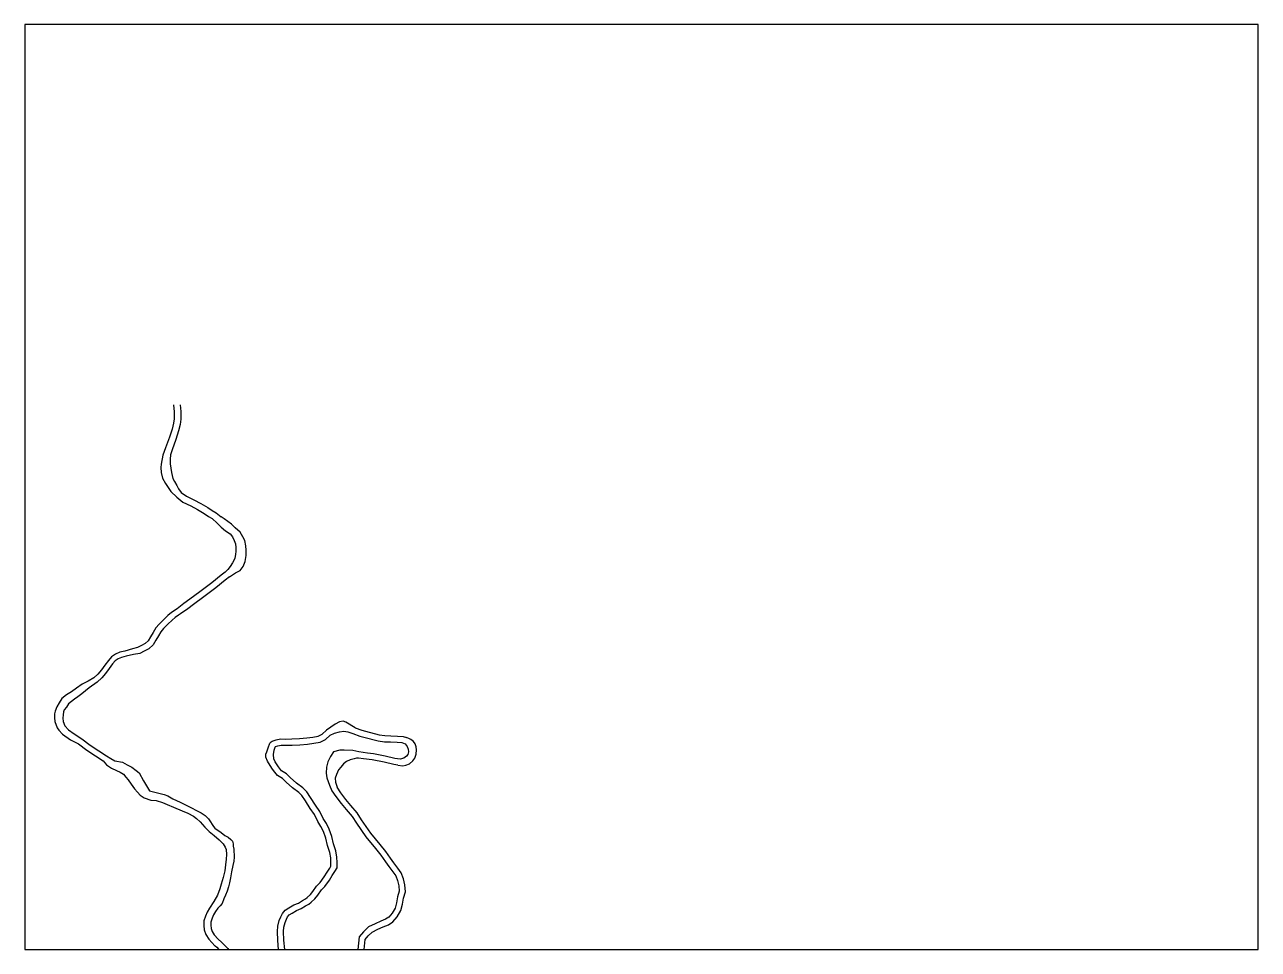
# Model space of a CAD drawing. Header units: metres. Extents: x -8000 to -7200, y -90000 to -89400.
import ezdxf

# ---------------------------------------------------------------- set-up
doc = ezdxf.new("R2010")
doc.units = ezdxf.units.M
doc.header["$LTSCALE"] = 2.5
doc.layers.add('図郭', color=7, linetype='Continuous')
doc.layers.add('道路', color=7, linetype='Continuous')

msp = doc.modelspace()

# ---------------------------------------------------------------- linework, layer by layer
at = {"layer": '図郭'}
msp.add_lwpolyline([(-8000, -90000), (-7200, -90000), (-7200, -89400), (-8000, -89400)], close=True, dxfattribs=at)
at = {"layer": '道路', "flags": 128}
for points in [[(-7903.41, -89646.77), (-7902.97, -89651.28), (-7902.96, -89655.7), (-7903.39, -89658.66), (-7904.34, -89662.44), (-7906.09, -89667.72), (-7908.59, -89674.6), (-7910.38, -89679.44), (-7911.43, -89685.19), (-7911.67, -89687.32), (-7911.46, -89690.57), (-7910.68, -89694.29), (-7908.73, -89697.83), (-7905.24, -89702.86), (-7901.39, -89706.64)], [(-7899.09, -89646.77), (-7898.67, -89651.06), (-7898.66, -89656), (-7899.16, -89659.49), (-7900.21, -89663.65), (-7902.02, -89669.13), (-7904.46, -89675.83)], [(-7904.46, -89675.83), (-7905.35, -89679.22), (-7905.6, -89681.86), (-7905.71, -89684.88), (-7905.28, -89687.72), (-7904.68, -89690.67), (-7903.84, -89694.44), (-7902.84, -89696.36), (-7901.41, -89699.02), (-7900.3, -89701.22), (-7898.52, -89703.48)], [(-7898.52, -89703.48), (-7895.07, -89706.02), (-7890.32, -89708.28), (-7885.72, -89710.74), (-7881.24, -89713.3), (-7878.33, -89715.31), (-7875.82, -89716.78), (-7872.61, -89719.42)], [(-7901.39, -89706.64), (-7897.5, -89709.85), (-7892.35, -89712.3), (-7887.9, -89714.68), (-7883.63, -89717.11), (-7880.75, -89719.11), (-7878.51, -89720.43), (-7875.21, -89723.44), (-7872.48, -89725.99), (-7869.74, -89728.39), (-7866.84, -89730.49), (-7865.16, -89732.34), (-7864.22, -89734.77), (-7863.27, -89736.79), (-7863.01, -89739.21), (-7863.06, -89741.72), (-7863.3, -89743.83), (-7863.76, -89746.16), (-7864.34, -89747.71), (-7865.19, -89749.22), (-7866.74, -89751.63), (-7868.29, -89753.48), (-7870.02, -89755.24), (-7872.52, -89757.23), (-7878.53, -89762.1), (-7886.37, -89767.95), (-7892.89, -89772.87), (-7896.74, -89775.65), (-7901.21, -89779.02), (-7904.84, -89781.37), (-7907.21, -89783.45), (-7909.95, -89786.18), (-7912.89, -89789.05), (-7914.98, -89791.49), (-7916.74, -89794.38), (-7918.5, -89797.23), (-7919.92, -89799.78), (-7921.9, -89801.63), (-7924.29, -89802.92), (-7926.87, -89804.19), (-7930.05, -89805.08), (-7935.03, -89806.46), (-7938.27, -89807.2), (-7941.03, -89808.41), (-7943.6, -89810.21), (-7945.73, -89812.63), (-7947.99, -89815.64), (-7950.23, -89818.73), (-7952.52, -89821.37), (-7955.14, -89823.76), (-7958.9, -89825.99), (-7962.69, -89827.93), (-7966.42, -89830.53), (-7969.63, -89832.99), (-7972.88, -89834.94), (-7975.85, -89837.18), (-7977.67, -89840.01), (-7979.15, -89842.58), (-7980.2, -89845.39), (-7980.61, -89847.27), (-7980.71, -89849.87), (-7980.41, -89852.19), (-7978.98, -89856.29)], [(-7867.27, -89758.3), (-7863.22, -89755.63), (-7860.34, -89754.1), (-7858.34, -89751.69), (-7856.95, -89748.27), (-7856.43, -89744.53), (-7856.3, -89740.92), (-7856.52, -89738.13), (-7857.18, -89734.65), (-7858.47, -89732.38), (-7860.16, -89729.31), (-7863.41, -89726.49), (-7865.97, -89724.02), (-7870.59, -89720.74), (-7872.61, -89719.42)], [(-7867.27, -89758.3), (-7869.95, -89760.42), (-7876.01, -89765.34), (-7883.91, -89771.23), (-7890.45, -89776.17), (-7894.3, -89778.95), (-7898.86, -89782.39), (-7900.14, -89783.21), (-7902.36, -89784.65), (-7904.41, -89786.44), (-7907.07, -89789.1), (-7909.89, -89791.86), (-7911.65, -89793.91), (-7913.24, -89796.52), (-7914.96, -89799.31), (-7916.65, -89802.34), (-7919.49, -89804.98), (-7922.41, -89806.57), (-7925.41, -89808.04)], [(-7925.41, -89808.04), (-7929.43, -89808.73), (-7934.17, -89809.85), (-7937.17, -89810.54), (-7939.3, -89811.48), (-7941.25, -89812.84), (-7943.01, -89814.84), (-7945.17, -89817.71), (-7947.48, -89820.91), (-7950.01, -89823.81), (-7953.04, -89826.59)], [(-7953.04, -89826.59), (-7958.1, -89830.25), (-7960.58, -89832.25), (-7962.98, -89834.16), (-7965.48, -89836.07), (-7967.72, -89837.63), (-7969.69, -89839.18), (-7971.49, -89840.64), (-7972.93, -89842.87), (-7974.3, -89844.5), (-7974.75, -89845.95), (-7975.1, -89847.89), (-7975.26, -89849.89), (-7975.07, -89852.25), (-7973.9, -89854.95), (-7971.59, -89857.53), (-7967.94, -89860.12), (-7962.9, -89863.41), (-7957.43, -89867.47), (-7951.85, -89871.18), (-7947.04, -89874.36), (-7944.09, -89876.12), (-7941.51, -89877.69), (-7936.65, -89878.53), (-7933.6, -89880.17), (-7930.5, -89881.8), (-7927.76, -89883.86), (-7925.69, -89885.56), (-7922.92, -89890.65), (-7919.16, -89897.23), (-7912.16, -89898.9), (-7909.63, -89899.55), (-7907.19, -89900.48), (-7903.9, -89902.27), (-7899.22, -89904.61), (-7894.82, -89906.61), (-7885.65, -89911.32), (-7883.03, -89913.26), (-7880.78, -89915.39), (-7879.55, -89917.25), (-7878.37, -89918.95), (-7877.57, -89920.39), (-7876.72, -89921.38), (-7872.65, -89924.23), (-7870.27, -89926.2), (-7868.04, -89927.2), (-7866.25, -89928.72), (-7865.27, -89929.91), (-7864.85, -89931.5), (-7864.83, -89933.13), (-7864.39, -89934.91), (-7864.29, -89936.79), (-7864.14, -89938.48), (-7864.22, -89940.24), (-7864.33, -89942.73), (-7864.98, -89945.54), (-7865.85, -89949.65), (-7866.62, -89953.61), (-7867.17, -89956.79), (-7867.76, -89959.34), (-7868.61, -89962.17), (-7869.84, -89964.82), (-7870.78, -89967.16), (-7871.85, -89970.24), (-7873.18, -89971.75), (-7874.77, -89973.25), (-7876.28, -89975.47), (-7877.52, -89977.69), (-7878.44, -89979.82), (-7879.28, -89982.43), (-7879.35, -89984.4), (-7879.13, -89986.4), (-7878.46, -89988.46), (-7877.06, -89990.55), (-7874.59, -89993.33), (-7874.53, -89993.33), (-7872.36, -89995.37), (-7869.89, -89997.73), (-7868.3, -89999.37), (-7867.88, -90000)], [(-7785.78, -89856.2), (-7791.7, -89852.53), (-7793.54, -89851.95), (-7795.91, -89852.43), (-7798.6, -89853.93), (-7804.25, -89857.75)], [(-7978.98, -89856.29), (-7977.87, -89857.82), (-7975.43, -89860.32), (-7970.23, -89864.15), (-7965.19, -89866.69), (-7959.73, -89870.74), (-7954.06, -89874.52), (-7949.17, -89877.74)], [(-7839.48, -89864.93), (-7836.89, -89864.06), (-7834.08, -89863.43), (-7830.57, -89863.59), (-7826.78, -89863.49), (-7821.79, -89863.21), (-7816.97, -89862.82), (-7813.05, -89862.29), (-7809.64, -89861.69), (-7807.14, -89860.43), (-7804.25, -89857.75)], [(-7831.3, -90000), (-7831.89, -89994.1), (-7832.08, -89988.42), (-7831.91, -89985.61), (-7831.08, -89982.61), (-7830.18, -89980.49), (-7829.46, -89978.84), (-7828.43, -89977.68), (-7826.6, -89976.46), (-7823.73, -89974.82), (-7820.64, -89973.52), (-7817.83, -89971.79), (-7815.65, -89970.62), (-7814.18, -89969.37), (-7811.81, -89967.17), (-7809.91, -89964.79), (-7807.54, -89961.47), (-7805.41, -89959.14), (-7802.4, -89955.21), (-7800.51, -89952.07), (-7798.78, -89949.45), (-7797.45, -89947.02), (-7797.41, -89943.7), (-7797.51, -89940.22), (-7798.32, -89936.17), (-7799.66, -89931.63), (-7800.79, -89926.79), (-7802.6, -89922), (-7804.33, -89918.27), (-7806.36, -89915.12), (-7808.69, -89910.48), (-7811.46, -89906.43), (-7814.56, -89901.51), (-7817.09, -89897.69), (-7819.67, -89895.23), (-7823.67, -89892.21), (-7827.77, -89888.51), (-7830.31, -89886.08), (-7833.36, -89884.14), (-7835.45, -89881.54), (-7837.49, -89878.25), (-7838.38, -89876.3), (-7838.63, -89873.5), (-7838.28, -89870.76), (-7837.65, -89868.73), (-7837.27, -89868.41), (-7835.81, -89867.92), (-7833.73, -89867.45), (-7830.61, -89867.59), (-7826.62, -89867.49), (-7821.52, -89867.2), (-7816.53, -89866.8), (-7812.43, -89866.24), (-7808.37, -89865.52), (-7804.83, -89863.75), (-7801.99, -89861.11), (-7798.98, -89859.71), (-7795.74, -89858.97), (-7792.96, -89858.47), (-7790.5, -89858.85), (-7787.09, -89859.98), (-7782.58, -89861.63), (-7780.15, -89862.39), (-7770.79, -89864.75), (-7766.67, -89865.33), (-7762.78, -89865.42), (-7758.44, -89865.61), (-7755.41, -89865.82), (-7753.16, -89866.64), (-7751.97, -89868.38), (-7751.34, -89870.13), (-7751.17, -89871.8), (-7751.55, -89873.56), (-7752.32, -89874.65), (-7754.13, -89875.86), (-7756.44, -89876.52), (-7759.89, -89876.09), (-7766.14, -89874.67), (-7773.85, -89873.2), (-7777.73, -89872.74), (-7783.39, -89871.89), (-7787.09, -89871.05), (-7792.75, -89870.66), (-7795.53, -89870.76), (-7799.7, -89871.85), (-7801.68, -89874.87), (-7803.47, -89878.43), (-7804.21, -89881.82), (-7804.38, -89885.76), (-7804.05, -89888.61), (-7802.35, -89893.52), (-7800.72, -89897.15), (-7798.16, -89900.75), (-7794.83, -89905.31), (-7791.58, -89909.27), (-7787.68, -89913.9), (-7784.86, -89918.23), (-7778.68, -89927.06), (-7772.59, -89934.55), (-7769.03, -89938.89), (-7766.01, -89943.25), (-7763.84, -89946.17), (-7761.18, -89949.68), (-7759.3, -89952.23), (-7758.13, -89955.3), (-7757.37, -89958.74), (-7757.12, -89962.26), (-7758.23, -89965.92), (-7758.88, -89969.77), (-7759.83, -89973.33), (-7761.65, -89976.61), (-7763.81, -89979.09), (-7765.91, -89980.45), (-7769.06, -89981.64), (-7772.74, -89983.36), (-7777.04, -89985.48), (-7780.26, -89988.57), (-7783.15, -89991.93), (-7783.86, -90000)], [(-7785.78, -89856.2), (-7781.3, -89857.84), (-7779.06, -89858.54), (-7770.02, -89860.82), (-7766.34, -89861.33), (-7762.65, -89861.43), (-7758.22, -89861.61), (-7754.57, -89861.87), (-7752.31, -89862.58)], [(-7757.95, -89880.58), (-7754.73, -89880.97), (-7752.83, -89880.58), (-7750.34, -89879.64), (-7748.26, -89877.73), (-7747.04, -89875.94), (-7746.09, -89873.36), (-7745.86, -89870.52), (-7746.07, -89868.67), (-7746.75, -89866.72), (-7747.89, -89865.24), (-7749.55, -89863.78), (-7750.37, -89863.44), (-7752.31, -89862.58)], [(-7839.65, -89882.36), (-7842.48, -89877.87), (-7843.65, -89875.2), (-7843.53, -89873.26), (-7842.95, -89871.81), (-7842.2, -89869.34), (-7840.92, -89866.15), (-7840.23, -89865.45), (-7839.48, -89864.93)], [(-7949.17, -89877.74), (-7947.01, -89880.25), (-7943.73, -89882.43), (-7940.52, -89883.92), (-7938.14, -89885.06), (-7935.92, -89886.44), (-7934.36, -89888.35), (-7932.81, -89890.08), (-7930.86, -89892.74), (-7928.76, -89895.81), (-7926.88, -89898.01), (-7925.09, -89899.87), (-7922.54, -89901.62), (-7918.12, -89903.14), (-7914.8, -89903.36), (-7910.64, -89904.76), (-7907.64, -89905.95), (-7903.41, -89907.74), (-7897.82, -89910.2)], [(-7784.89, -89875.92), (-7786.32, -89876.32), (-7789.03, -89877.02), (-7791.32, -89878.18), (-7793.3, -89879.69), (-7795.02, -89881.73), (-7796.52, -89883.63), (-7797.86, -89886.47), (-7798.68, -89888.96), (-7798.47, -89891.61), (-7797.46, -89894.83)], [(-7757.95, -89880.58), (-7760.58, -89880.04), (-7766.96, -89878.59), (-7774.6, -89877.13), (-7780.35, -89876.43), (-7783.43, -89875.94), (-7784.89, -89875.92)], [(-7835.32, -90000), (-7835.88, -89994.37), (-7836.08, -89988.37), (-7835.88, -89984.96), (-7834.87, -89981.28), (-7833.85, -89978.91), (-7832.88, -89976.66), (-7831.08, -89974.64), (-7828.71, -89973.06), (-7825.51, -89971.22), (-7822.47, -89969.95), (-7819.83, -89968.32), (-7817.92, -89967.3), (-7816.84, -89966.38), (-7814.75, -89964.44), (-7813.1, -89962.38), (-7810.66, -89958.95), (-7808.48, -89956.57), (-7805.71, -89952.95), (-7803.9, -89949.94), (-7802.21, -89947.38), (-7801.43, -89945.97), (-7801.41, -89943.74), (-7801.5, -89940.67), (-7802.2, -89937.13), (-7803.53, -89932.65), (-7804.62, -89927.96), (-7806.28, -89923.55), (-7807.85, -89920.21), (-7809.84, -89917.1), (-7812.14, -89912.51), (-7814.81, -89908.62), (-7817.92, -89903.68), (-7820.18, -89900.27), (-7822.26, -89898.28), (-7826.22, -89895.29), (-7830.5, -89891.44), (-7832.79, -89889.24), (-7836.07, -89887.17), (-7838.72, -89883.86), (-7839.65, -89882.36)], [(-7779.85, -90000), (-7779.28, -89993.56), (-7777.35, -89991.32), (-7774.72, -89988.8), (-7771.01, -89986.97), (-7767.5, -89985.32), (-7764.1, -89984.04), (-7761.16, -89982.14), (-7758.36, -89978.92), (-7756.09, -89974.83), (-7754.97, -89970.62), (-7754.33, -89966.83), (-7753.08, -89962.71), (-7753.4, -89958.16), (-7754.29, -89954.15), (-7755.75, -89950.3), (-7757.98, -89947.28), (-7760.65, -89943.77), (-7762.76, -89940.92), (-7765.84, -89936.48), (-7769.49, -89932.02), (-7775.49, -89924.64), (-7781.55, -89915.99), (-7784.46, -89911.51), (-7788.5, -89906.71), (-7791.66, -89902.86), (-7794.91, -89898.41), (-7797.46, -89894.83)], [(-7897.82, -89910.2), (-7894.14, -89911.73), (-7890.47, -89913.5), (-7888.53, -89915.07), (-7886.15, -89917.33), (-7883.22, -89920.65), (-7880.3, -89923.57), (-7877.07, -89926.07), (-7873.98, -89929), (-7871.18, -89931.54), (-7869.88, -89933.7), (-7869.31, -89935.15), (-7869.06, -89938.49), (-7869.43, -89941.42), (-7869.78, -89945.13), (-7870.18, -89949.16), (-7871.21, -89953.37), (-7872.61, -89957.63), (-7873.42, -89960.68), (-7875.01, -89964.84), (-7877.35, -89968.92), (-7880.17, -89973.2), (-7881.64, -89975.84), (-7882.7, -89978.42), (-7883.75, -89981.47), (-7883.86, -89984.57), (-7883.55, -89987.36), (-7882.55, -89990.45), (-7880.63, -89993.31), (-7876.7, -89997.72), (-7876.41, -89997.74), (-7875.45, -89998.64), (-7874.02, -90000)]]:
    msp.add_lwpolyline(points, dxfattribs=at)

doc.saveas('drawing.dxf')
